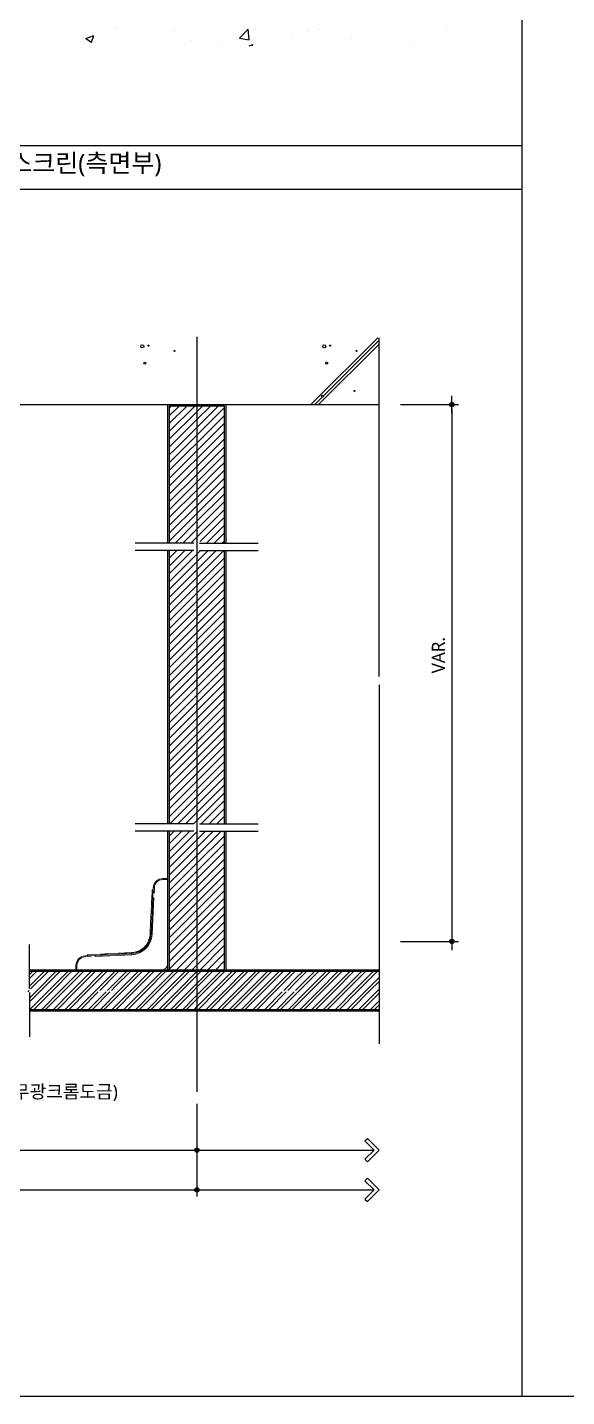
# Model space of a CAD drawing. Extents: x -255 to 8105, y -176 to 5714.
# Drawn here: x 4698 to 5935, y 0 to 3140 of the extents above; entities that cross this region are included whole.
import ezdxf
from ezdxf.enums import TextEntityAlignment as Align

# ---------------------------------------------------------------- set-up
doc = ezdxf.new("R2010")
doc.units = 0
doc.header["$LTSCALE"] = 30
doc.linetypes.add('CEN', pattern=[62, 60, -1, 0, -1])
doc.layers.get('0').update_dxf_attribs({"linetype": 'CONTINUOUS'})
for name, color, linetype in [('C', 2, 'CONTINUOUS'), ('DIM', 7, 'CONTINUOUS'), ('HAT', 8, 'CONTINUOUS'), ('TIT', 3, 'CONTINUOUS'), ('경첩', 4, 'CONTINUOUS'), ('문자', 3, 'CONTINUOUS'), ('중심선', 1, 'CEN'), ('판넬', 2, 'CONTINUOUS'), ('해치', 8, 'CONTINUOUS')]:
    doc.layers.add(name, color=color, linetype=linetype)
doc.styles.add('돋움', font='malgun.ttf')

# ---------------------------------------------------------------- blocks, each defined once
blk = doc.blocks.new('DIMDOT')
at = {"linetype": 'Continuous'}
blk.add_line((-2, 0), (2, 0), dxfattribs=at)
for radius in [0.5, 0.25]:
    blk.add_circle((0, 0), radius, dxfattribs=at)
blk = doc.blocks.new('UNI-01', base_point=(7634, 7239))
at = {"color": 8}
for p, q in [((13467.1, 7238.8), (13467.1, 12777.2)), ((12081.9, 10108), (13467.1, 10108)), ((7682.6, 10008), (13467.1, 10008))]:
    blk.add_line(p, q, dxfattribs=at)
for p, q in [((13138.7, 8890.5), (13138.7, 9667.3)), ((7967.1, 9514.2), (13138.7, 9514.2)), ((12714.3, 9196.3), (12579.5, 9196.3)), ((12714.3, 9179.2), (12579.5, 9179.2)), ((12727, 9196.3), (12861.8, 9196.3)), ((12727, 9179.2), (12861.8, 9179.2)), ((13138.7, 8871.5), (13138.7, 8048.2)), ((12714.3, 8552.5), (12579.5, 8552.5)), ((12727, 8552.5), (12861.8, 8552.5)), ((12714.3, 8535.4), (12579.5, 8535.4)), ((12727, 8535.4), (12861.8, 8535.4)), ((12337.1, 8175), (12337.1, 8276.1)), ((12337.1, 8165.5), (12337.1, 8064.4))]:
    blk.add_line(p, q)
at = {"color": 2}
for p in [(14886.8, 7238.8), (14886.8, 7238.8), (15616.4, 7238.8)]:
    blk.add_line(p, (7634.4, 7238.8), dxfattribs=at)
at = {"layer": 'C'}
for p, q in [((13138.7, 8213.8), (12337.1, 8213.8)), ((12337.1, 8127.1), (13138.7, 8127.1))]:
    blk.add_line(p, q, dxfattribs=at)
at = {"layer": 'DIM', "ltscale": 10}
for p, q in [((13187.8, 9514.2), (13320.6, 9514.2)), ((13305.6, 9504.2), (13305.6, 8292.8)), ((13187.8, 8282.8), (13320.6, 8282.8)), ((12721, 7910), (12721, 7697.8)), ((12721, 7910), (12721, 7789.3)), ((13106.2, 7825.3), (13111.9, 7831)), ((13127.3, 7804.3), (13106.2, 7825.3)), ((13138.7, 7804.3), (13111.9, 7831)), ((11580.1, 7804.3), (12711, 7804.3)), ((12721, 7804.3), (13127.3, 7804.3)), ((13127.3, 7804.3), (13106.2, 7783.2)), ((13138.7, 7804.3), (13111.9, 7777.5)), ((13106.2, 7783.2), (13111.9, 7777.5)), ((13106.2, 7733.9), (13111.9, 7739.6)), ((13127.3, 7712.8), (13106.2, 7733.9)), ((13138.7, 7712.8), (13111.9, 7739.6)), ((7977.1, 7712.8), (12711, 7712.8)), ((12721, 7712.8), (13127.3, 7712.8)), ((13127.3, 7712.8), (13106.2, 7691.7)), ((13138.7, 7712.8), (13111.9, 7686)), ((13106.2, 7691.7), (13111.9, 7686))]:
    blk.add_line(p, q, dxfattribs=at)
at = {"layer": 'HAT', "linetype": 'Continuous'}
for p, q in [((12337.1, 8206.9), (12344, 8213.8)), ((12337.1, 8180), (12370.9, 8213.8)), ((12337.1, 8197.9), (12352.9, 8213.8)), ((12339.8, 8173.8), (12379.9, 8213.8)), ((12354.5, 8170.5), (12397.8, 8213.8)), ((12363.5, 8170.5), (12406.8, 8213.8)), ((12381.5, 8170.5), (12424.8, 8213.8)), ((12390.4, 8170.5), (12433.8, 8213.8)), ((12408.4, 8170.5), (12451.7, 8213.8)), ((12417.4, 8170.5), (12460.7, 8213.8)), ((12435.3, 8170.5), (12478.7, 8213.8)), ((12444.3, 8170.5), (12487.7, 8213.8)), ((12462.3, 8170.5), (12493.1, 8201.3)), ((12493.1, 8201.3), (12505.6, 8213.8)), ((12493.1, 8174.3), (12532.6, 8213.8)), ((12493.1, 8192.3), (12514.6, 8213.8)), ((12498.2, 8170.5), (12534.6, 8206.9)), ((12534.6, 8188.9), (12559.5, 8213.8)), ((12534.6, 8206.9), (12541.5, 8213.8)), ((12534.6, 8179.9), (12568.5, 8213.8)), ((12543.1, 8170.5), (12586.4, 8213.8)), ((12552.1, 8170.5), (12595.4, 8213.8)), ((12570, 8170.5), (12613.4, 8213.8)), ((12579, 8170.5), (12622.4, 8213.8)), ((12597, 8170.5), (12640.3, 8213.8)), ((12606, 8170.5), (12649.3, 8213.8)), ((12623.9, 8170.5), (12667.3, 8213.8)), ((12632.9, 8170.5), (12676.2, 8213.8)), ((12650.9, 8170.5), (12694.2, 8213.8)), ((12659.8, 8170.5), (12703.2, 8213.8)), ((12677.8, 8170.5), (12721, 8213.7)), ((12686.8, 8170.5), (12721, 8204.7)), ((12721, 8186.7), (12748.1, 8213.8)), ((12721, 8204.7), (12730.1, 8213.8)), ((12721, 8177.7), (12757.1, 8213.8)), ((12731.7, 8170.5), (12775, 8213.8)), ((12740.7, 8170.5), (12784, 8213.8)), ((12758.6, 8170.5), (12802, 8213.8)), ((12767.6, 8170.5), (12810.9, 8213.8)), ((12785.6, 8170.5), (12828.9, 8213.8)), ((12794.5, 8170.5), (12837.9, 8213.8)), ((12812.5, 8170.5), (12855.8, 8213.8)), ((12821.5, 8170.5), (12864.8, 8213.8)), ((12839.4, 8170.5), (12882.8, 8213.8)), ((12848.4, 8170.5), (12891.8, 8213.8)), ((12866.4, 8170.5), (12907.4, 8211.5)), ((12875.4, 8170.5), (12907.4, 8202.5)), ((12907.4, 8211.5), (12909.7, 8213.8)), ((12907.4, 8184.5), (12936.7, 8213.8)), ((12907.4, 8202.5), (12918.7, 8213.8)), ((12907.4, 8175.5), (12945.6, 8213.8)), ((12920.3, 8170.5), (12948.9, 8199.1)), ((12948.9, 8199.1), (12963.6, 8213.8)), ((12948.9, 8172.2), (12990.5, 8213.8)), ((12948.9, 8190.1), (12972.6, 8213.8)), ((12956.2, 8170.5), (12999.5, 8213.8)), ((12974.2, 8170.5), (13017.5, 8213.8)), ((12983.1, 8170.5), (13026.5, 8213.8)), ((13001.1, 8170.5), (13044.4, 8213.8)), ((13010.1, 8170.5), (13053.4, 8213.8)), ((13028, 8170.5), (13071.4, 8213.8)), ((13037, 8170.5), (13080.3, 8213.8)), ((13055, 8170.5), (13098.3, 8213.8)), ((13064, 8170.5), (13107.3, 8213.8)), ((13081.9, 8170.5), (13125.2, 8213.8)), ((13090.9, 8170.5), (13134.2, 8213.8)), ((13108.9, 8170.5), (13138.7, 8200.3)), ((12333.1, 8167), (12336.1, 8170.1)), ((12337.1, 8153), (12354.5, 8170.5)), ((12337.1, 8144.1), (12363.5, 8170.5)), ((12338.1, 8127.1), (12381.5, 8170.5)), ((12347.1, 8127.1), (12390.4, 8170.5)), ((12365.1, 8127.1), (12408.4, 8170.5)), ((12374, 8127.1), (12417.4, 8170.5)), ((12392, 8127.1), (12435.3, 8170.5)), ((12401, 8127.1), (12444.3, 8170.5)), ((12418.9, 8127.1), (12462.3, 8170.5)), ((12427.9, 8127.1), (12471.3, 8170.5)), ((12445.9, 8127.1), (12489.2, 8170.5)), ((12454.9, 8127.1), (12494.7, 8167)), ((12471.3, 8170.5), (12493.1, 8192.3)), ((12472.8, 8127.1), (12512.6, 8167)), ((12481.8, 8127.1), (12521.6, 8167)), ((12489.2, 8170.5), (12493.1, 8174.3)), ((12499.8, 8127.1), (12543.1, 8170.5)), ((12508.7, 8127.1), (12552.1, 8170.5)), ((12516.2, 8170.5), (12534.6, 8188.9)), ((12525.1, 8170.5), (12534.6, 8179.9)), ((12526.7, 8127.1), (12570, 8170.5)), ((12535.7, 8127.1), (12579, 8170.5)), ((12553.6, 8127.1), (12597, 8170.5)), ((12562.6, 8127.1), (12606, 8170.5)), ((12580.6, 8127.1), (12623.9, 8170.5)), ((12589.6, 8127.1), (12632.9, 8170.5)), ((12607.5, 8127.1), (12650.9, 8170.5)), ((12616.5, 8127.1), (12659.8, 8170.5)), ((12634.5, 8127.1), (12677.8, 8170.5)), ((12643.5, 8127.1), (12686.8, 8170.5)), ((12661.4, 8127.1), (12704.7, 8170.5)), ((12670.4, 8127.1), (12713.7, 8170.5)), ((12704.7, 8170.5), (12721, 8186.7)), ((12713.7, 8170.5), (12721, 8177.7)), ((12721, 8159.8), (12731.7, 8170.5)), ((12721, 8132.8), (12758.6, 8170.5)), ((12721, 8150.8), (12740.7, 8170.5)), ((12724.3, 8127.1), (12767.6, 8170.5)), ((12742.2, 8127.1), (12785.6, 8170.5)), ((12751.2, 8127.1), (12794.5, 8170.5)), ((12769.2, 8127.1), (12812.5, 8170.5)), ((12778.2, 8127.1), (12821.5, 8170.5)), ((12796.1, 8127.1), (12839.4, 8170.5)), ((12805.1, 8127.1), (12848.4, 8170.5)), ((12823.1, 8127.1), (12866.4, 8170.5)), ((12832, 8127.1), (12875.4, 8170.5)), ((12850, 8127.1), (12893.3, 8170.5)), ((12859, 8127.1), (12902.3, 8170.5)), ((12876.9, 8127.1), (12916.8, 8167)), ((12885.9, 8127.1), (12925.7, 8167)), ((12893.3, 8170.5), (12907.4, 8184.5)), ((12902.3, 8170.5), (12907.4, 8175.5)), ((12903.9, 8127.1), (12943.7, 8167)), ((12912.9, 8127.1), (12956.2, 8170.5)), ((12929.3, 8170.5), (12948.9, 8190.1)), ((12930.8, 8127.1), (12974.2, 8170.5)), ((12939.8, 8127.1), (12983.1, 8170.5)), ((12947.2, 8170.5), (12948.9, 8172.2)), ((12957.8, 8127.1), (13001.1, 8170.5)), ((12966.7, 8127.1), (13010.1, 8170.5)), ((12984.7, 8127.1), (13028, 8170.5)), ((12993.7, 8127.1), (13037, 8170.5)), ((13011.6, 8127.1), (13055, 8170.5)), ((13020.6, 8127.1), (13064, 8170.5)), ((13038.6, 8127.1), (13081.9, 8170.5)), ((13047.6, 8127.1), (13090.9, 8170.5)), ((13065.5, 8127.1), (13108.9, 8170.5)), ((13074.5, 8127.1), (13117.8, 8170.5)), ((13092.5, 8127.1), (13135.8, 8170.5)), ((13117.8, 8170.5), (13138.7, 8191.3)), ((13135.8, 8170.5), (13138.7, 8173.4)), ((12688.4, 8127.1), (12721, 8159.8)), ((12697.3, 8127.1), (12721, 8150.8)), ((13101.4, 8127.1), (13138.7, 8164.4)), ((13119.4, 8127.1), (13138.7, 8146.4)), ((13128.4, 8127.1), (13138.7, 8137.4)), ((12715.3, 8127.1), (12721, 8132.8))]:
    blk.add_line(p, q, dxfattribs=at)
at = {"layer": '경첩', "color": 4, "linetype": 'Continuous', "lineweight": 15}
for p, q in [((12643, 8424.8), (12643, 8427.1)), ((12653.6, 8427.1), (12643, 8427.1)), ((12643, 8424.8), (12653.6, 8424.8)), ((12653.6, 8424.8), (12653.6, 8427.1)), ((12653.6, 8404.7), (12653.6, 8424.8)), ((12618.3, 8396.1), (12617.1, 8370.8)), ((12618.4, 8398.7), (12618.3, 8397.4)), ((12618.3, 8397.4), (12618.3, 8396.1)), ((12618.3, 8396.1), (12620.5, 8393.8)), ((12618.5, 8399.8), (12618.4, 8398.7)), ((12618.5, 8400.8), (12618.7, 8401)), ((12618.5, 8400.8), (12618.5, 8399.8)), ((12618.7, 8401), (12618.8, 8401.2)), ((12618.8, 8401.2), (12619, 8401.3)), ((12619, 8401.3), (12619.1, 8401.4)), ((12619.1, 8401.4), (12619.2, 8401.5)), ((12619.2, 8401.5), (12619.3, 8401.6)), ((12619.3, 8401.6), (12620.8, 8400.1)), ((12619.3, 8401.6), (12619.3, 8401.6)), ((12619.3, 8401.6), (12619.3, 8401.6)), ((12621.1, 8406.2), (12620, 8382.9)), ((12621.3, 8406.2), (12621.1, 8406.2)), ((12621.1, 8406.2), (12621.1, 8406.2)), ((12621.5, 8406.2), (12621.3, 8406.2)), ((12621.8, 8406.2), (12621.5, 8406.2)), ((12622.1, 8406.2), (12621.8, 8406.2)), ((12622.5, 8406.2), (12622.1, 8406.2)), ((12623, 8406.2), (12622.5, 8406.2)), ((12622.8, 8392.6), (12623.4, 8406.1)), ((12623.4, 8406.1), (12623, 8406.2)), ((12653.6, 8401.5), (12653.6, 8403.8)), ((12653.6, 8401.5), (12653.6, 8231.1)), ((12620, 8382.9), (12616, 8299.2)), ((12616.6, 8361.4), (12616.3, 8355.1)), ((12616.3, 8355.1), (12618.6, 8352.9)), ((12616.6, 8361.4), (12618.9, 8359.2)), ((12616.9, 8366.4), (12616.8, 8365.6)), ((12616.8, 8365.6), (12616.8, 8365)), ((12616.8, 8365), (12616.8, 8364.7)), ((12616.8, 8364.7), (12616.8, 8364.5)), ((12616.8, 8364.5), (12619, 8362.3)), ((12617, 8368.4), (12616.9, 8367.3)), ((12616.9, 8367.3), (12616.9, 8366.4)), ((12617.1, 8370.8), (12617, 8369.6)), ((12617, 8369.6), (12617, 8368.4)), ((12617.1, 8370.8), (12619.3, 8368.6)), ((12618.4, 8299.1), (12622.3, 8382.8)), ((12620, 8382.9), (12620, 8382.9)), ((12620, 8382.9), (12620.2, 8382.9)), ((12620.2, 8382.9), (12620.4, 8382.9)), ((12620.4, 8382.9), (12620.7, 8382.9)), ((12620.7, 8382.9), (12621, 8382.9)), ((12621, 8382.9), (12621.4, 8382.8)), ((12621.4, 8382.8), (12621.9, 8382.8)), ((12621.9, 8382.8), (12622.3, 8382.8)), ((12614.9, 8325.1), (12614.7, 8321.1)), ((12616.2, 8351.9), (12614.9, 8325.2)), ((12614.9, 8325.2), (12617.2, 8322.9)), ((12614.9, 8325.2), (12614.9, 8325.1)), ((12614.9, 8325.1), (12617.2, 8322.8)), ((12614.9, 8325.1), (12614.9, 8325.1)), ((12616.2, 8351.9), (12618.4, 8349.7)), ((12612.6, 8291.3), (12614.5, 8289.3)), ((12612.6, 8291.3), (12612.6, 8291.3)), ((12612.6, 8291.3), (12612.6, 8291.3)), ((12614.5, 8289.3), (12612.6, 8291.2)), ((12613.5, 8296.8), (12613.3, 8295.3)), ((12613.3, 8295.3), (12613.3, 8294.7)), ((12613.3, 8294.7), (12615.3, 8292.7)), ((12613.5, 8296.8), (12615.6, 8294.7)), ((12614, 8305.3), (12613.7, 8299.3)), ((12614.2, 8309.4), (12614, 8306.2)), ((12614, 8306.2), (12616.3, 8304)), ((12614, 8306.2), (12614, 8305.3)), ((12614, 8305.3), (12616.2, 8303.1)), ((12614.6, 8318.9), (12614.2, 8310.3)), ((12614.2, 8310.3), (12616.5, 8308.1)), ((12614.2, 8310.3), (12614.2, 8309.4)), ((12614.2, 8309.4), (12616.4, 8307.2)), ((12614.7, 8319.7), (12614.6, 8318.9)), ((12614.6, 8318.9), (12616.9, 8316.7)), ((12614.7, 8321.1), (12617, 8318.9)), ((12614.7, 8321.1), (12614.7, 8320.4)), ((12614.7, 8320.4), (12614.7, 8319.7)), ((12616, 8299.2), (12616.1, 8299.2)), ((12616.1, 8299.2), (12616.2, 8299.2)), ((12616.2, 8299.2), (12616.4, 8299.1)), ((12616.4, 8299.1), (12616.7, 8299.1)), ((12616.7, 8299.1), (12617.1, 8299.1)), ((12617.1, 8299.1), (12617.5, 8299.1)), ((12617.5, 8299.1), (12617.9, 8299.1)), ((12617.9, 8299.1), (12618.4, 8299.1)), ((12585.9, 8260.2), (12587.6, 8258.4)), ((12588.2, 8261.2), (12589.9, 8259.4)), ((12592.5, 8263.5), (12594.2, 8261.8)), ((12594.5, 8264.8), (12596.1, 8263.1)), ((12604.6, 8274.4), (12606.3, 8272.7)), ((12606, 8276.3), (12607.7, 8274.6)), ((12608.5, 8280.4), (12610.2, 8278.7)), ((12609.6, 8282.6), (12611.4, 8280.9)), ((12611.2, 8286.4), (12613, 8284.6)), ((12487.9, 8250.8), (12464.5, 8249.7)), ((12464.6, 8249.5), (12464.5, 8249.7)), ((12464.5, 8249.7), (12464.5, 8249.7)), ((12464.6, 8249.3), (12464.6, 8249.5)), ((12464.6, 8249), (12464.6, 8249.3)), ((12464.6, 8248.7), (12464.6, 8249)), ((12464.6, 8248.3), (12464.6, 8248.7)), ((12464.6, 8247.8), (12464.6, 8248.3)), ((12464.7, 8247.4), (12464.6, 8247.8)), ((12464.7, 8247.4), (12478.2, 8248)), ((12469.2, 8251.5), (12470, 8252.3)), ((12469.2, 8251.5), (12470.7, 8250)), ((12499.9, 8253.7), (12470, 8252.3)), ((12571.6, 8254.7), (12487.9, 8250.8)), ((12487.9, 8250.8), (12487.9, 8250.8)), ((12487.9, 8250.8), (12487.9, 8250.6)), ((12487.9, 8250.6), (12487.9, 8250.4)), ((12487.9, 8250.4), (12487.9, 8250.1)), ((12487.9, 8250.1), (12487.9, 8249.8)), ((12487.9, 8249.8), (12487.9, 8249.4)), ((12487.9, 8249.4), (12488, 8248.9)), ((12488, 8248.5), (12571.7, 8252.4)), ((12488, 8248.9), (12488, 8248.5)), ((12501.2, 8253.8), (12499.9, 8253.7)), ((12499.9, 8253.7), (12502.2, 8251.5)), ((12502.4, 8253.8), (12501.2, 8253.8)), ((12503.4, 8253.9), (12502.4, 8253.8)), ((12504.4, 8253.9), (12503.4, 8253.9)), ((12505.2, 8253.9), (12504.4, 8253.9)), ((12505.8, 8254), (12505.2, 8253.9)), ((12506.1, 8254), (12505.8, 8254)), ((12506.2, 8254), (12506.1, 8254)), ((12506.2, 8254), (12508.5, 8251.8)), ((12509.5, 8254.2), (12509.4, 8254.1)), ((12509.4, 8254.1), (12511.6, 8251.9)), ((12509.8, 8254.2), (12509.5, 8254.2)), ((12510.2, 8254.2), (12509.8, 8254.2)), ((12510.9, 8254.2), (12510.2, 8254.2)), ((12511.7, 8254.3), (12510.9, 8254.2)), ((12512.6, 8254.3), (12511.7, 8254.3)), ((12513.5, 8254.3), (12512.6, 8254.3)), ((12514.6, 8254.4), (12513.5, 8254.3)), ((12515.7, 8254.4), (12514.6, 8254.4)), ((12540.9, 8255.6), (12515.7, 8254.4)), ((12515.7, 8254.4), (12517.9, 8252.2)), ((12542.1, 8255.7), (12540.9, 8255.6)), ((12540.9, 8255.6), (12543.1, 8253.4)), ((12543.3, 8255.7), (12542.1, 8255.7)), ((12544.4, 8255.8), (12543.3, 8255.7)), ((12545.4, 8255.8), (12544.4, 8255.8)), ((12546.2, 8255.9), (12545.4, 8255.8)), ((12546.7, 8255.9), (12546.2, 8255.9)), ((12547.1, 8255.9), (12546.7, 8255.9)), ((12547.2, 8255.9), (12547.1, 8255.9)), ((12547.2, 8255.9), (12549.4, 8253.7)), ((12550.4, 8256.1), (12552.6, 8253.8)), ((12550.5, 8256.1), (12550.4, 8256.1)), ((12550.8, 8256.1), (12550.5, 8256.1)), ((12551.4, 8256.1), (12550.8, 8256.1)), ((12552.2, 8256.2), (12551.4, 8256.1)), ((12553.2, 8256.2), (12552.2, 8256.2)), ((12554.3, 8256.3), (12553.2, 8256.2)), ((12555.4, 8256.3), (12554.3, 8256.3)), ((12556.7, 8256.4), (12555.4, 8256.3)), ((12569.3, 8257), (12556.7, 8256.4)), ((12556.7, 8256.4), (12558.9, 8254.1)), ((12571.5, 8257.1), (12569.3, 8257)), ((12569.3, 8257), (12571.5, 8254.7)), ((12571.6, 8254.7), (12571.6, 8254.7)), ((12571.6, 8254.7), (12571.6, 8254.6)), ((12571.6, 8254.6), (12571.6, 8254.3)), ((12571.6, 8254.3), (12571.7, 8254.1)), ((12571.7, 8254.1), (12571.7, 8253.7)), ((12571.7, 8253.7), (12571.7, 8253.3)), ((12571.7, 8253.3), (12571.7, 8252.9)), ((12571.7, 8252.9), (12571.7, 8252.4)), ((12580.9, 8258.5), (12582.8, 8256.6)), ((12446, 8227.8), (12443.6, 8227.8)), ((12443.6, 8227.8), (12443.6, 8217.1)), ((12443.6, 8217.1), (12446, 8217.1)), ((12446, 8217.1), (12446, 8227.8)), ((12446, 8217.1), (12466, 8217.1)), ((12467, 8217.1), (12469.3, 8217.1)), ((12639.6, 8217.1), (12469.3, 8217.1))]:
    blk.add_line(p, q, dxfattribs=at)
for centre, radius, start, end in [((12643, 8405.2), 21.9, 90, 177.3017), ((12643, 8405.2), 19.6, 90, 177.3017), ((12569.4, 8301.4), 46.7, 272.6983, 357.3017), ((12569.4, 8301.4), 49, 272.6983, 357.3017), ((12569.4, 8301.4), 44.3, 340.234, 346.7569), ((12569.4, 8301.4), 44.3, 346.8377, 351.3944), ((12569.4, 8301.4), 44.3, 354.0912, 357.3017), ((12569.4, 8301.4), 44.3, 284.9998, 291.7506), ((12569.4, 8301.4), 44.3, 294.9948, 301.2998), ((12569.4, 8301.3), 44.3, 301.2991, 304.3858), ((12569.4, 8301.4), 44.3, 304.3849, 322.5608), ((12569.4, 8301.4), 44.3, 322.5612, 325.6145), ((12569.4, 8301.4), 44.3, 325.6151, 331.8264), ((12569.4, 8301.4), 44.3, 335.0052, 340.234), ((12465.6, 8227.8), 21.9, 92.6983, 180), ((12465.6, 8227.8), 19.6, 92.6983, 180), ((12569.4, 8301.4), 44.3, 272.6983, 285), ((12639.6, 8231.1), 14, 270, 0)]:
    blk.add_arc(centre, radius, start, end, dxfattribs=at)
at = {"layer": '중심선'}
blk.add_line((12721, 9669.6), (12721, 7937.7), dxfattribs=at)
at = {"layer": '판넬', "color": 1}
for p, q in [((12653.6, 9514.2), (12653.6, 9196.3)), ((12788.3, 9196.3), (12788.3, 9514.2)), ((12653.6, 9179.2), (12653.6, 8863.5)), ((12788.3, 8863.5), (12788.3, 9179.2)), ((12653.6, 8863.5), (12653.6, 8552.5)), ((12788.3, 8552.5), (12788.3, 8863.5)), ((12653.6, 8535.4), (12653.6, 8217.1)), ((12788.3, 8217.1), (12788.3, 8535.4)), ((13138.7, 8217.1), (12337.1, 8217.1)), ((12337.1, 8123.8), (13138.7, 8123.8))]:
    blk.add_line(p, q, dxfattribs=at)
at = {"layer": '판넬'}
for p, q in [((12657.6, 9510.8), (12657.6, 9196.3)), ((12784.3, 9510.8), (12657.6, 9510.8)), ((12784.3, 9196.3), (12784.3, 9510.8)), ((12657.6, 9179.2), (12657.6, 8863.5)), ((12784.3, 8863.5), (12784.3, 9179.2)), ((12657.6, 8863.5), (12657.6, 8552.5)), ((12784.3, 8552.5), (12784.3, 8863.5)), ((12657.6, 8535.4), (12657.6, 8217.1)), ((12784.3, 8217.1), (12784.3, 8535.4))]:
    blk.add_line(p, q, dxfattribs=at)
at = {"layer": '해치', "linetype": 'Continuous'}
for p, q in [((12533.4, 10376.5), (12533.4, 10376.5)), ((12669, 10370.7), (12669, 10370.7)), ((12804.6, 10365), (12804.6, 10365)), ((12818.4, 10354.3), (12838.2, 10374.9)), ((12841, 10350.8), (12838.2, 10374.9)), ((12856.3, 10375.4), (12856.3, 10375.4)), ((12937.7, 10365.6), (12937.7, 10365.6)), ((12976.5, 10369), (12976.5, 10369)), ((13001.3, 10374), (13001.3, 10374)), ((13293.4, 10376.2), (13293.4, 10376.2)), ((12466.7, 10353.6), (12484.5, 10360.4)), ((12466.7, 10353.6), (12479.4, 10345)), ((12479.4, 10345), (12484.5, 10360.4)), ((12708.2, 10350), (12708.2, 10350)), ((12777.3, 10344.5), (12777.3, 10344.5)), ((12818.4, 10354.3), (12841, 10350.7)), ((12840.9, 10336.7), (12849.5, 10340.1)), ((12848.2, 10352.7), (12848.2, 10352.7)), ((12848.4, 10336.7), (12849.5, 10340)), ((12940.2, 10359.3), (12940.2, 10359.3)), ((13075.8, 10353.5), (13075.8, 10353.5)), ((13211.4, 10347.8), (13211.4, 10347.8)), ((12657.6, 9506.3), (12662.2, 9510.8)), ((12657.6, 9488.4), (12680.1, 9510.8)), ((12657.6, 9470.4), (12698.1, 9510.8)), ((12657.6, 9452.4), (12716, 9510.8)), ((12657.6, 9434.5), (12721, 9497.8)), ((12721, 9497.8), (12734, 9510.8)), ((12721, 9479.9), (12752, 9510.8)), ((12721, 9461.9), (12769.9, 9510.8)), ((12721, 9443.9), (12784.3, 9507.3)), ((12721, 9426), (12784.3, 9489.3)), ((12657.6, 9416.5), (12721, 9479.9)), ((12668.6, 9409.5), (12721, 9461.9)), ((12721, 9408), (12784.3, 9471.3)), ((12721, 9390.1), (12784.3, 9453.4)), ((12686.6, 9409.5), (12721, 9443.9)), ((12700.5, 9405.5), (12721, 9426)), ((12758.4, 9409.5), (12784.3, 9435.4)), ((12657.6, 9398.6), (12668.6, 9409.5)), ((12657.6, 9380.6), (12686.6, 9409.5)), ((12663, 9368), (12700.5, 9405.5)), ((12700.5, 9387.5), (12721, 9408)), ((12700.5, 9369.6), (12721, 9390.1)), ((12721, 9372.1), (12741.5, 9392.6)), ((12741.5, 9392.6), (12758.4, 9409.5)), ((12741.5, 9374.6), (12776.4, 9409.5)), ((12752.8, 9368), (12784.3, 9399.5)), ((12776.4, 9409.5), (12784.3, 9417.5)), ((12657.6, 9308.8), (12721, 9372.1)), ((12657.6, 9362.6), (12663, 9368)), ((12657.6, 9344.7), (12681, 9368)), ((12657.6, 9326.7), (12698.9, 9368)), ((12681, 9368), (12700.5, 9387.5)), ((12698.9, 9368), (12700.5, 9369.6)), ((12721, 9354.1), (12741.5, 9374.6)), ((12721, 9336.2), (12752.8, 9368)), ((12721, 9318.2), (12770.8, 9368)), ((12721, 9300.3), (12784.3, 9363.6)), ((12770.8, 9368), (12784.3, 9381.5)), ((12657.6, 9290.8), (12721, 9354.1)), ((12657.6, 9272.8), (12721, 9336.2)), ((12721, 9282.3), (12784.3, 9345.6)), ((12721, 9264.3), (12784.3, 9327.7)), ((12657.6, 9254.9), (12721, 9318.2)), ((12657.6, 9236.9), (12721, 9300.3)), ((12721, 9246.4), (12784.3, 9309.7)), ((12657.6, 9219), (12721, 9282.3)), ((12657.6, 9201), (12721, 9264.3)), ((12721, 9228.4), (12784.3, 9291.7)), ((12721, 9210.4), (12784.3, 9273.8)), ((12670.9, 9196.3), (12721, 9246.4)), ((12728.5, 9200), (12784.3, 9255.8)), ((12742.7, 9196.3), (12784.3, 9237.9)), ((12688.9, 9196.3), (12721, 9228.4)), ((12706.8, 9196.3), (12721, 9210.4)), ((12760.7, 9196.3), (12784.3, 9219.9)), ((12778.7, 9196.3), (12784.3, 9201.9)), ((12657.6, 9161.7), (12675.1, 9179.2)), ((12657.6, 9143.8), (12693.1, 9179.2)), ((12657.6, 9125.8), (12711, 9179.2)), ((12657.6, 9107.8), (12729, 9179.2)), ((12657.6, 9089.9), (12747, 9179.2)), ((12657.6, 9071.9), (12764.9, 9179.2)), ((12657.6, 9053.9), (12782.9, 9179.2)), ((12657.6, 9036), (12784.3, 9162.7)), ((12657.6, 9018), (12784.3, 9144.7)), ((12657.6, 9000.1), (12784.3, 9126.7)), ((12657.6, 8982.1), (12784.3, 9108.8)), ((12657.6, 8964.1), (12784.3, 9090.8)), ((12657.6, 8946.2), (12784.3, 9072.9)), ((12657.6, 8928.2), (12784.3, 9054.9)), ((12657.6, 8910.3), (12784.3, 9036.9)), ((12657.6, 8892.3), (12784.3, 9019)), ((12657.6, 8874.3), (12784.3, 9001)), ((12657.6, 8856.4), (12784.3, 8983.1)), ((12657.6, 8838.4), (12784.3, 8965.1)), ((12657.6, 8820.5), (12784.3, 8947.1)), ((12657.6, 8802.5), (12784.3, 8929.2)), ((12657.6, 8784.5), (12784.3, 8911.2)), ((12657.6, 8766.6), (12784.3, 8893.2)), ((12657.6, 8748.6), (12784.3, 8875.3)), ((12657.6, 8730.7), (12784.3, 8857.3)), ((12657.6, 8712.7), (12784.3, 8839.4)), ((12657.6, 8694.7), (12784.3, 8821.4)), ((12657.6, 8676.8), (12784.3, 8803.4)), ((12657.6, 8658.8), (12784.3, 8785.5)), ((12657.6, 8640.9), (12784.3, 8767.5)), ((12657.6, 8622.9), (12784.3, 8749.6)), ((12657.6, 8604.9), (12784.3, 8731.6)), ((12657.6, 8587), (12784.3, 8713.6)), ((12657.6, 8569), (12784.3, 8695.7)), ((12659.1, 8552.5), (12784.3, 8677.7)), ((12677, 8552.5), (12784.3, 8659.8)), ((12695, 8552.5), (12784.3, 8641.8)), ((12713, 8552.5), (12784.3, 8623.8)), ((12730.9, 8552.5), (12784.3, 8605.9)), ((12748.9, 8552.5), (12784.3, 8587.9)), ((12766.8, 8552.5), (12784.3, 8570)), ((12657.6, 8524.5), (12668.5, 8535.4)), ((12657.6, 8506.5), (12686.5, 8535.4)), ((12657.6, 8488.6), (12704.5, 8535.4)), ((12657.6, 8470.6), (12721, 8533.9)), ((12657.6, 8452.6), (12721, 8516)), ((12721, 8533.9), (12722.4, 8535.4)), ((12721, 8516), (12740.4, 8535.4)), ((12721, 8498), (12758.4, 8535.4)), ((12721, 8480), (12776.3, 8535.4)), ((12721, 8462.1), (12784.3, 8525.4)), ((12657.6, 8434.7), (12721, 8498)), ((12657.6, 8416.7), (12721, 8480)), ((12721, 8444.1), (12784.3, 8507.5)), ((12721, 8426.2), (12784.3, 8489.5)), ((12657.6, 8398.8), (12721, 8462.1)), ((12721, 8408.2), (12784.3, 8471.5)), ((12721, 8390.2), (12784.3, 8453.6)), ((12657.6, 8380.8), (12721, 8444.1)), ((12657.6, 8362.8), (12721, 8426.2)), ((12721, 8372.3), (12784.3, 8435.6)), ((12721, 8354.3), (12784.3, 8417.7)), ((12657.6, 8344.9), (12721, 8408.2)), ((12657.6, 8326.9), (12721, 8390.2)), ((12721, 8336.4), (12784.3, 8399.7)), ((12657.6, 8308.9), (12721, 8372.3)), ((12657.6, 8291), (12721, 8354.3)), ((12721, 8318.4), (12784.3, 8381.7)), ((12721, 8300.4), (12784.3, 8363.8)), ((12657.6, 8273), (12721, 8336.4)), ((12721, 8282.5), (12784.3, 8345.8)), ((12721, 8264.5), (12784.3, 8327.9)), ((12657.6, 8255.1), (12721, 8318.4)), ((12657.6, 8237.1), (12721, 8300.4)), ((12721, 8246.6), (12784.3, 8309.9)), ((12721, 8228.6), (12784.3, 8291.9)), ((12657.6, 8219.1), (12721, 8282.5)), ((12673.6, 8217.1), (12721, 8264.5)), ((12727.5, 8217.1), (12784.3, 8274)), ((12691.6, 8217.1), (12721, 8246.6)), ((12709.5, 8217.1), (12721, 8228.6)), ((12745.4, 8217.1), (12784.3, 8256)), ((12763.4, 8217.1), (12784.3, 8238)), ((12781.4, 8217.1), (12784.3, 8220.1))]:
    blk.add_line(p, q, dxfattribs=at)
at = {"layer": '해치'}
for p, q in [((12982.4, 9514.2), (13135.5, 9667.3)), ((13000.1, 9514.2), (13138.7, 9652.8))]:
    blk.add_line(p, q, dxfattribs=at)
at = {"layer": '해치', "color": 2}
blk.add_line((12991.2, 9514.2), (13138.7, 9661.6), dxfattribs=at)
at = {"layer": '해치'}
for centre, radius in [((12595.8, 9647.7), 3.36), ((12609.7, 9649.3), 1.12), ((13012.9, 9647.7), 3.36), ((13026.8, 9649.3), 1.12), ((12601.4, 9609.4), 2.24), ((12669.7, 9637.4), 1.12), ((13018.5, 9609.4), 2.24), ((13086.8, 9637.4), 1.12), ((13008.9, 9533.3), 2.24), ((13082.3, 9545.6), 1.12)]:
    blk.add_circle(centre, radius, dxfattribs=at)
at = {"layer": 'DIM', "xscale": 10, "yscale": 10, "zscale": 10}
for p, rotation in [((13305.6, 9514.2), 90), ((13305.6, 8282.8), 270)]:
    blk.add_blockref('DIMDOT', p, dxfattribs=dict(at, rotation=rotation))
for p in [(12721, 7804.3), (12721, 7712.8)]:
    blk.add_blockref('DIMDOT', p, dxfattribs=at)
at = {"layer": 'DIM', "color": 3, "insert": (13274.8, 8939.4), "char_height": 30, "attachment_point": 5, "rotation": 90, "style": '돋움'}
blk.add_mtext('VAR.', dxfattribs=at)
at = {"layer": 'TIT', "style": '돋움'}
blk.add_text('안심스크린(측면부)', height=42, dxfattribs=at).set_placement((12639.8, 10047.1), align=Align.RIGHT)
at = {"layer": '문자', "style": '돋움'}
blk.add_text('(아연사출,무광크롬도금)', height=30.337, dxfattribs=at).set_placement((12332.2, 7937.1), align=Align.MIDDLE)

msp = doc.modelspace()

# ---------------------------------------------------------------- block references
msp.add_blockref('UNI-01', (0, 0))

doc.saveas('drawing.dxf')
